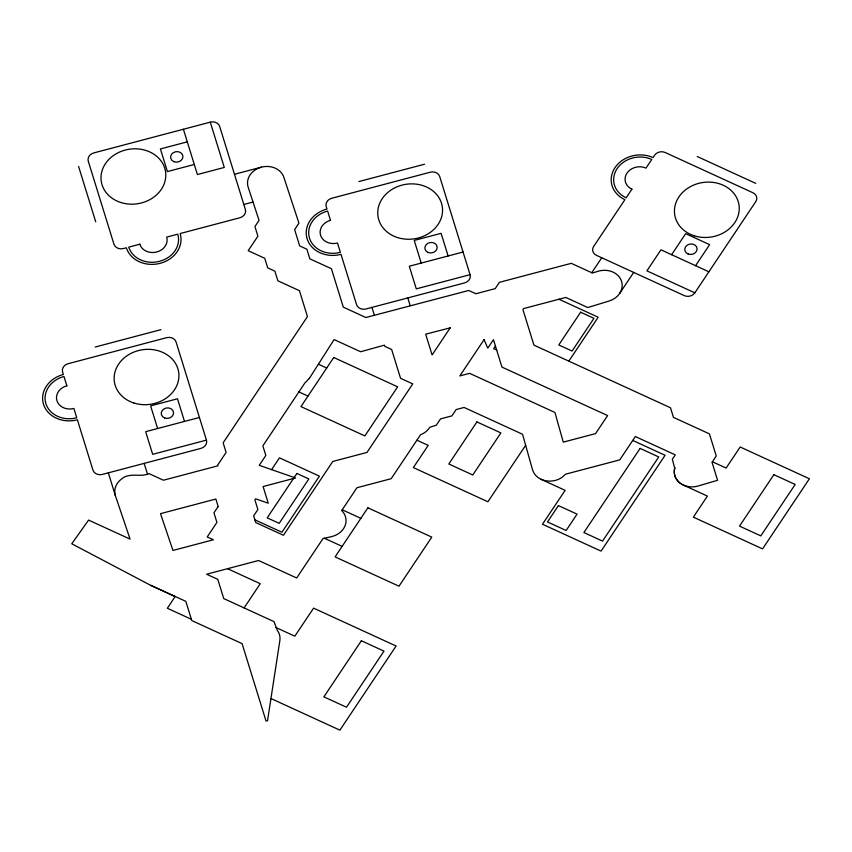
<?xml version="1.0" encoding="UTF-8"?>
<svg xmlns="http://www.w3.org/2000/svg" width="852" height="852" viewBox="0 0 852 852"><rect width="100%" height="100%" fill="white"/><g stroke="black" fill="none" stroke-linecap="round" stroke-linejoin="round"><path stroke-width="1.28" d="M674.347 470.709L674.294 471.486M674.433 469.931L674.571 469.164M674.741 468.398L672.334 459.26L675.274 454.861L635.336 436.533L619.745 459.878L565.291 474.266C556.899 484.596 536.739 483.34 532.521 469.729L522.553 434.264L464.106 407.458L456.15 409.556L451.933 415.872L440.527 418.886L436.309 425.191L429.866 427.257A18.563 15.741 -8.6 0 1 420.558 434.722L391.185 478.696L356.967 487.727L341.695 510.593L342.749 511.722A18.574 15.751 -8.6 0 1 331.449 536.643L323.014 538.56L296.677 577.986L258.561 560.499L206.61 574.227L217.792 579.36L223.735 598.573L274.056 621.662L277.241 630.224A18.574 15.751 -8.6 0 1 279.871 640.523L267.528 720.813L266.005 720.952L242.085 643.633L191.764 620.554L185.821 601.342L150.293 585.132L71.76 543.778L88.597 520.093L130.079 539.124L115.446 495.832C113.305 489.74 116.255 482.828 121.346 479.186C129.248 471.912 140.346 477.695 149.057 473.627L163.435 480.219L217.92 465.82L217.675 465.064L226.11 452.433L223.139 442.827L307.455 316.593L299.435 290.692L277.869 280.798L274.898 271.192L267.709 267.89L264.738 258.284L248.198 250.69L257.9 236.174L254.929 226.557L259.061 220.37L248.177 187.238A18.574 15.751 -8.6 0 1 261.095 167.248L262.863 166.832A18.574 15.751 -8.6 0 1 283.876 177.322L298.935 223.171L294.632 229.603L299.68 245.919L306.869 249.21L309.84 258.827L331.407 268.71L343.303 307.146L365.87 317.508L468.707 290.479L475.831 293.748L495.204 288.626L499.41 282.321L571.277 263.332L592.417 273.023L598.189 271.255A18.574 15.751 -8.6 0 1 617.913 275.43A18.574 15.751 -8.6 0 1 620.054 292.811L619.127 294.185A18.574 15.751 -8.6 0 1 609.148 300.99L587.773 307.54L565.781 297.444L523.597 308.594L522.936 309.595L533.927 345.124L670.503 407.778L673.474 417.384L709.418 433.87L716.255 455.99L712.038 462.306L717.597 480.283L698.044 486.023A18.574 15.751 -8.6 0 1 683.943 485.331C677.116 482.764 672.43 474.83 674.944 467.705M271.586 469.633L279.467 457.833L319.404 476.151L281.927 532.244L254.897 519.837M244.098 607.913L260.265 583.705L227.548 568.699M495.438 346.04L493.681 348.67L496.673 350.055M591.757 272.715L601.746 257.762M568.827 361.142L598.168 317.221L558.987 299.244M619.638 293.45L633.696 272.416M525.652 445.287L487.908 501.775L413.369 467.578L428.205 445.372L416.905 440.196M671.621 254.695L685.668 233.661L709.631 244.652L695.583 265.686M694.838 292.832L755.735 201.679A7.743 6.56 -8.6 0 0 752.976 192.776L665.124 152.476A7.743 6.56 -8.6 0 0 654.57 155.266L653.005 157.599A27.86 23.632 -8.6 0 0 614.995 167.652A27.86 23.632 -8.6 0 0 624.899 199.677L593.674 246.42A7.743 6.56 -8.6 0 0 596.421 255.312L684.273 295.623A7.743 6.56 -8.6 0 0 694.838 292.832L646.913 270.851L660.971 249.806L708.885 271.799M210.274 122.156L93.795 152.923A7.743 6.56 -8.6 0 0 88.278 161.188L113.966 244.226A7.743 6.56 -8.6 0 0 123.38 248.55L126.362 247.762A27.86 23.632 -8.6 0 0 160.251 263.3A27.86 23.632 -8.6 0 0 180.123 233.554L239.859 217.771A7.743 6.56 -8.6 0 0 245.376 209.507L219.688 126.469A7.743 6.56 -8.6 0 0 210.274 122.156L224.289 167.45L197.408 174.543L183.393 129.259M187.291 141.837L160.41 148.94L167.418 171.582L194.299 164.479M234.481 174.277L261.362 167.173M243.821 204.48L253.044 202.041M358.873 181.561L424.584 164.202M95.254 347.009L160.953 329.649M463.051 252.022L409.301 266.229L416.298 288.871L470.059 274.663L439.707 176.534A7.743 6.56 -8.6 0 0 430.292 172.21L331.726 198.26A7.743 6.56 -8.6 0 0 326.209 206.514L326.987 209.038A27.86 23.632 -8.6 0 0 307.114 238.784A27.86 23.632 -8.6 0 0 341.002 254.333L356.573 304.654A7.743 6.56 -8.6 0 0 365.977 308.978L464.542 282.928A7.743 6.56 -8.6 0 0 470.059 274.663M199.432 417.48L145.671 431.676L152.678 454.329L206.44 440.122L176.076 341.982A7.743 6.56 -8.6 0 0 166.672 337.669L68.107 363.708A7.743 6.56 -8.6 0 0 62.59 371.973L63.367 374.486A27.86 23.632 -8.6 0 0 43.495 404.242A27.86 23.632 -8.6 0 0 77.383 419.78L92.943 470.112A7.743 6.56 -8.6 0 0 102.357 474.426L200.923 448.386A7.743 6.56 -8.6 0 0 206.44 440.122M697.213 156.512L755.788 183.382M712.4 461.763L726.128 468.057L740.175 447.012L809.4 478.771L762.561 548.89L693.336 517.132L707.394 496.098L682.921 484.841M632.738 440.431L665.082 455.277L601.065 551.106L542.49 524.236L565.132 490.347L540.999 479.261M318.403 364.219L326.721 368.032M298.892 391.909L307.987 396.084M342.238 509.784L360.865 518.335M324.399 538.251L342.121 546.377M275.856 627.487L294.835 636.188L313.579 608.147L396.105 646.008L339.895 730.153L270.957 698.523M191.37 619.276L167.343 608.253L175.15 596.57L150.751 585.345M682.154 484.447L681.43 484.011M680.727 483.563L680.056 483.063M679.406 482.541L678.799 481.998M678.213 481.423L677.681 480.816M677.17 480.198L676.712 479.548M676.275 478.888L675.892 478.206M675.54 477.503L675.242 476.79M674.965 476.055L674.752 475.31M448.12 255.962L441.112 233.32L414.232 240.424L421.239 263.066M407.799 297.923L410.163 305.58M371.951 307.391L374.358 315.155M184.501 421.42L177.493 398.779L150.612 405.872L157.62 428.524M78.597 166.47L95.722 221.829M144.169 463.382L147.471 474.042M108.332 472.849L115.339 495.491M674.571 474.564L674.443 473.797M674.337 473.03L674.305 472.264M309.319 378.437L304.867 382.985L262.853 445.873L265.824 455.479L259.242 465.33L295.548 477.972L263.098 486.545L268.252 503.223L255.643 498.835L254.908 499.932L257.879 509.549L253.662 515.854L255.738 522.564L283.46 535.28L332.781 461.464L366.988 452.423L412.762 383.901L400.557 378.299L391.643 349.48L384.816 346.349L384.39 345.166L360.63 351.748L334.101 339.575L309.319 378.437M218.165 506.503L213.948 512.819L216.919 522.425L207.217 536.952L213.383 539.774L172.956 550.456L160.517 513.649L215.854 499.038L218.165 506.503M333.75 357.51L300.958 406.596L364.848 435.904L397.639 386.829L333.75 357.51M296.869 473.446L267.198 517.856L279.179 523.352L308.85 478.941L296.869 473.446M450.207 327.85L432.102 354.954L425.68 334.186L450.207 327.85M367.883 507.813L335.092 556.899L398.992 586.208L431.783 537.122L367.883 507.813M484.074 339.65L459.835 375.924L469.612 373.336L554.94 412.474L563.278 442.135L595.559 433.604L607.604 415.574L501.956 367.105L493.457 339.65L487.781 348.148L484.074 339.65M631.928 189.155L626.145 197.802A25.39 21.534 -8.6 0 1 617.125 168.621A25.39 21.534 -8.6 0 1 651.759 159.473L645.976 168.121A13.93 11.811 -8.6 0 0 626.966 173.148A13.93 11.811 -8.6 0 0 631.928 189.155M476.918 421.921L448.812 463.989L472.775 474.979L500.88 432.912L476.918 421.921M580.638 312.226L558.774 344.953L572.086 351.056L593.951 318.328L580.638 312.226M361.354 640.757L323.877 696.851L346.508 707.224L383.986 651.13L361.354 640.757M558.422 505.587L547.495 521.946L566.133 530.498L577.06 514.139L558.422 505.587M640.108 448.397L583.897 532.543L602.534 541.095L658.745 456.949L640.108 448.397M773.872 474.681L739.515 526.11L760.815 535.876L795.172 484.458L773.872 474.681M139.803 244.204L128.748 247.123A25.39 21.534 -8.6 0 0 159.622 261.287A25.39 21.534 -8.6 0 0 177.738 234.183L166.683 237.101A13.93 11.811 -8.6 0 1 156.747 251.979A13.93 11.811 -8.6 0 1 139.803 244.204M330.491 220.359L327.615 211.051A25.39 21.534 -8.6 0 0 309.5 238.155A25.39 21.534 -8.6 0 0 340.374 252.32L337.498 243.001A13.93 11.811 -8.6 0 1 320.554 235.237A13.93 11.811 -8.6 0 1 330.491 220.359M66.871 385.818L63.985 376.499A25.39 21.534 -8.6 0 0 45.88 403.603A25.39 21.534 -8.6 0 0 76.755 417.768L73.879 408.459A13.93 11.811 -8.6 0 1 56.935 400.685A13.93 11.811 -8.6 0 1 66.871 385.818M428.258 252.511A6.188 5.25 -8.6 0 0 437.183 247.123A6.188 5.25 -8.6 0 0 427.629 243.438A6.188 5.25 -8.6 0 0 428.258 252.511M397.543 237.57A32.514 27.573 -8.6 0 0 442.316 206.791A32.514 27.573 -8.6 0 0 390.599 190.315A32.514 27.573 -8.6 0 0 397.543 237.57M173.989 161.688A6.188 5.25 -8.6 0 0 182.914 156.299A6.188 5.25 -8.6 0 0 173.361 152.614A6.188 5.25 -8.6 0 0 173.989 161.688M120.782 202.499A32.514 27.573 -8.6 0 0 165.554 171.721A32.514 27.573 -8.6 0 0 113.838 155.256A32.514 27.573 -8.6 0 0 120.782 202.499M164.638 417.97A6.188 5.25 -8.6 0 0 173.563 412.581A6.188 5.25 -8.6 0 0 164.01 408.885A6.188 5.25 -8.6 0 0 164.638 417.97M133.924 403.017A32.514 27.573 -8.6 0 0 178.686 372.249A32.514 27.573 -8.6 0 0 126.98 355.774A32.514 27.573 -8.6 0 0 133.924 403.017M688.171 254.034A6.188 5.25 -8.6 0 0 697.096 248.646A6.188 5.25 -8.6 0 0 687.543 244.95A6.188 5.25 -8.6 0 0 688.171 254.034M694.231 235.791A32.514 27.573 -8.6 0 0 739.003 205.012A32.514 27.573 -8.6 0 0 687.287 188.548A32.514 27.573 -8.6 0 0 694.231 235.791"/></g></svg>
